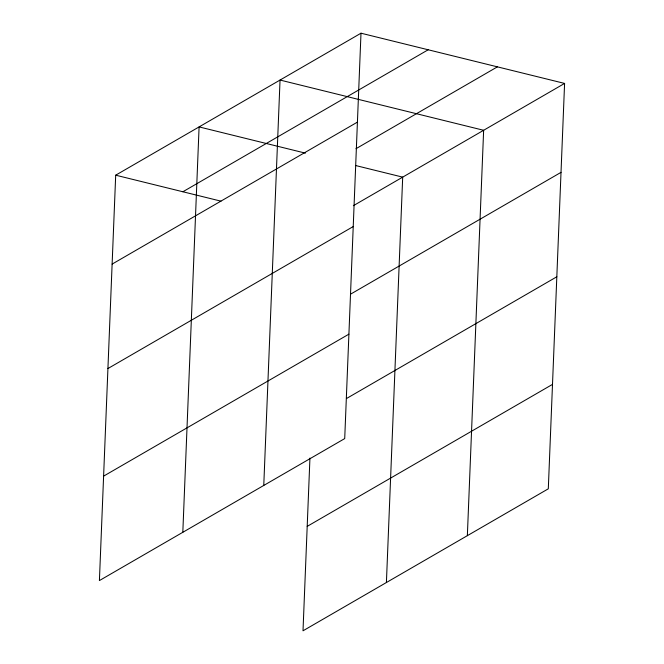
<?xml version="1.0" encoding="UTF-8"?>
<svg xmlns="http://www.w3.org/2000/svg" width="664" height="664" viewBox="0 0 664 664"><rect width="100%" height="100%" fill="white"/><g stroke="black" fill="none" stroke-linecap="round" stroke-linejoin="round"><path stroke-width="1" d="M360.992 33.2L115.694 175.188L99.409 580.577L344.716 438.589L360.992 33.2L564.591 83.423L548.306 488.812L303.008 630.8L309.939 458.085M182.816 532.296L199.092 126.907L305.407 153.135M263.766 485.442L280.042 80.053L483.641 130.285L467.356 535.665M386.406 582.527L402.691 177.139L355.555 165.51M182.874 191.763L428.18 49.775M112.116 264.106L357.423 122.126M355.962 148.719L497.402 66.848M353.364 205.691L564.591 83.423M107.925 368.545L353.231 226.557M350.692 294.094L561.022 172.35M103.601 476.138L348.907 334.158M346.5 398.524L556.822 276.78M307.2 526.369L552.506 384.381M115.694 175.188L220.996 201.167"/></g></svg>
